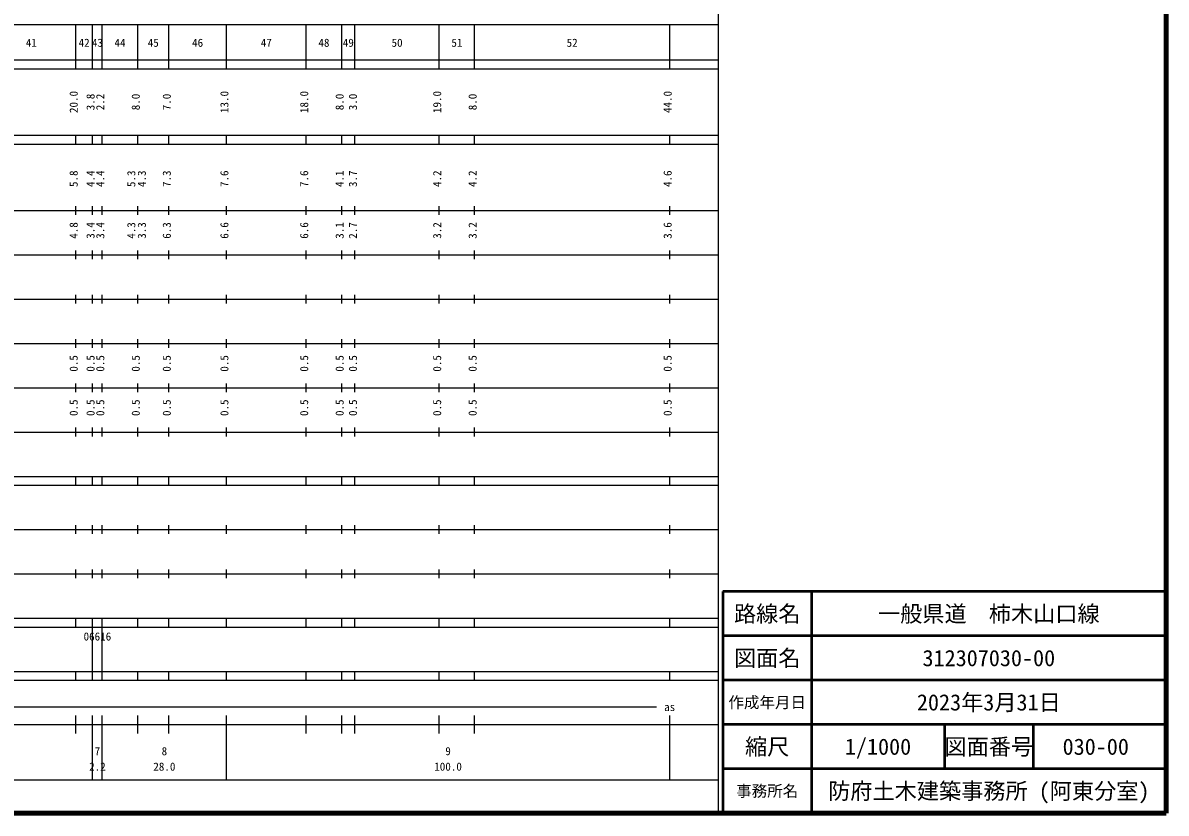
# Model space of a CAD drawing. Units: millimetres on the paper, enlarged 1000 times. Extents: x 40000 to 680000, y 20000 to 380000.
# Drawn here: x 422078 to 680000, y 20000 to 198357 of the extents above; entities that cross this region are included whole.
import ezdxf
from ezdxf.enums import TextEntityAlignment as Align

# ---------------------------------------------------------------- set-up
doc = ezdxf.new("R2010")
doc.units = ezdxf.units.MM
doc.header["$LTSCALE"] = 1000
for name, color, linetype, lineweight in [('M-TTL', 2, 'Continuous', 140), ('M-TTL-BAND', 7, 'Continuous', 25), ('M-TTL-FRAM', 2, 'Continuous', 50), ('M-TTL-LINE', 7, 'Continuous', 50)]:
    doc.layers.add(name, color=color, linetype=linetype, lineweight=lineweight)
doc.layers.add('M-TTL-TXT', color=7, linetype='Continuous')
doc.styles.add('ＭＳ ゴシック', font='')
doc.styles.get('ＭＳ ゴシック').set_extended_font_data('MS Gothic')

msp = doc.modelspace()

# ---------------------------------------------------------------- linework, layer by layer
at = {"layer": 'M-TTL'}
for p, q in [((680000, 20000), (680000, 380000)), ((40000, 20000), (680000, 20000))]:
    msp.add_line(p, q, dxfattribs=at)
at = {"layer": 'M-TTL-BAND'}
for p, q in [((579000, 20000), (579000, 370000)), ((68000, 198000), (579000, 198000)), ((434000, 188000), (434000, 198000)), ((437800, 188000), (437800, 198000)), ((440000, 188000), (440000, 198000)), ((448000, 188000), (448000, 198000)), ((455000, 188000), (455000, 198000)), ((468000, 188000), (468000, 198000)), ((486000, 188000), (486000, 198000)), ((494000, 188000), (494000, 198000)), ((497000, 188000), (497000, 198000)), ((516000, 188000), (516000, 198000)), ((524000, 188000), (524000, 198000)), ((568000, 188000), (568000, 198000)), ((40000, 190000), (579000, 190000)), ((40000, 188000), (579000, 188000)), ((40000, 173000), (579000, 173000)), ((434000, 171000), (434000, 173000)), ((437800, 171000), (437800, 173000)), ((440000, 171000), (440000, 173000)), ((448000, 171000), (448000, 173000)), ((455000, 171000), (455000, 173000)), ((468000, 171000), (468000, 173000)), ((486000, 171000), (486000, 173000)), ((494000, 171000), (494000, 173000)), ((497000, 171000), (497000, 173000)), ((516000, 171000), (516000, 173000)), ((524000, 171000), (524000, 173000)), ((568000, 171000), (568000, 173000)), ((40000, 171000), (579000, 171000)), ((40000, 156000), (579000, 156000)), ((434000, 155000), (434000, 157000)), ((437800, 155000), (437800, 157000)), ((440000, 155000), (440000, 157000)), ((448000, 155000), (448000, 157000)), ((455000, 155000), (455000, 157000)), ((468000, 155000), (468000, 157000)), ((486000, 155000), (486000, 157000)), ((494000, 155000), (494000, 157000)), ((497000, 155000), (497000, 157000)), ((516000, 155000), (516000, 157000)), ((524000, 155000), (524000, 157000)), ((568000, 155000), (568000, 157000)), ((46000, 146000), (579000, 146000)), ((434000, 145000), (434000, 147000)), ((437800, 145000), (437800, 147000)), ((440000, 145000), (440000, 147000)), ((448000, 145000), (448000, 147000)), ((455000, 145000), (455000, 147000)), ((468000, 145000), (468000, 147000)), ((486000, 145000), (486000, 147000)), ((494000, 145000), (494000, 147000)), ((497000, 145000), (497000, 147000)), ((516000, 145000), (516000, 147000)), ((524000, 145000), (524000, 147000)), ((568000, 145000), (568000, 147000)), ((434000, 135000), (434000, 137000)), ((437800, 135000), (437800, 137000)), ((440000, 135000), (440000, 137000)), ((448000, 135000), (448000, 137000)), ((455000, 135000), (455000, 137000)), ((468000, 135000), (468000, 137000)), ((486000, 135000), (486000, 137000)), ((494000, 135000), (494000, 137000)), ((497000, 135000), (497000, 137000)), ((516000, 135000), (516000, 137000)), ((524000, 135000), (524000, 137000)), ((568000, 135000), (568000, 137000)), ((52000, 136000), (579000, 136000)), ((434000, 125000), (434000, 127000)), ((437800, 125000), (437800, 127000)), ((440000, 125000), (440000, 127000)), ((448000, 125000), (448000, 127000)), ((455000, 125000), (455000, 127000)), ((468000, 125000), (468000, 127000)), ((486000, 125000), (486000, 127000)), ((494000, 125000), (494000, 127000)), ((497000, 125000), (497000, 127000)), ((516000, 125000), (516000, 127000)), ((524000, 125000), (524000, 127000)), ((568000, 125000), (568000, 127000)), ((46000, 126000), (579000, 126000)), ((434000, 115000), (434000, 117000)), ((437800, 115000), (437800, 117000)), ((440000, 115000), (440000, 117000)), ((448000, 115000), (448000, 117000)), ((455000, 115000), (455000, 117000)), ((468000, 115000), (468000, 117000)), ((486000, 115000), (486000, 117000)), ((494000, 115000), (494000, 117000)), ((497000, 115000), (497000, 117000)), ((516000, 115000), (516000, 117000)), ((524000, 115000), (524000, 117000)), ((568000, 115000), (568000, 117000)), ((52000, 116000), (579000, 116000)), ((46000, 106000), (579000, 106000)), ((434000, 105000), (434000, 107000)), ((437800, 105000), (437800, 107000)), ((440000, 105000), (440000, 107000)), ((448000, 105000), (448000, 107000)), ((455000, 105000), (455000, 107000)), ((468000, 105000), (468000, 107000)), ((486000, 105000), (486000, 107000)), ((494000, 105000), (494000, 107000)), ((497000, 105000), (497000, 107000)), ((516000, 105000), (516000, 107000)), ((524000, 105000), (524000, 107000)), ((568000, 105000), (568000, 107000)), ((40000, 96000), (579000, 96000)), ((434000, 94000), (434000, 96000)), ((437800, 94000), (437800, 96000)), ((440000, 94000), (440000, 96000)), ((448000, 94000), (448000, 96000)), ((455000, 94000), (455000, 96000)), ((468000, 94000), (468000, 96000)), ((486000, 94000), (486000, 96000)), ((494000, 94000), (494000, 96000)), ((497000, 94000), (497000, 96000)), ((516000, 94000), (516000, 96000)), ((524000, 94000), (524000, 96000)), ((568000, 94000), (568000, 96000)), ((40000, 94000), (579000, 94000)), ((49000, 84000), (579000, 84000)), ((434000, 83000), (434000, 85000)), ((437800, 83000), (437800, 85000)), ((440000, 83000), (440000, 85000)), ((448000, 83000), (448000, 85000)), ((455000, 83000), (455000, 85000)), ((468000, 83000), (468000, 85000)), ((486000, 83000), (486000, 85000)), ((494000, 83000), (494000, 85000)), ((497000, 83000), (497000, 85000)), ((516000, 83000), (516000, 85000)), ((524000, 83000), (524000, 85000)), ((568000, 83000), (568000, 85000)), ((434000, 73000), (434000, 75000)), ((437800, 73000), (437800, 75000)), ((440000, 73000), (440000, 75000)), ((448000, 73000), (448000, 75000)), ((455000, 73000), (455000, 75000)), ((468000, 73000), (468000, 75000)), ((486000, 73000), (486000, 75000)), ((494000, 73000), (494000, 75000)), ((497000, 73000), (497000, 75000)), ((516000, 73000), (516000, 75000)), ((524000, 73000), (524000, 75000)), ((568000, 73000), (568000, 75000)), ((40000, 74000), (579000, 74000)), ((40000, 64000), (579000, 64000)), ((40000, 62000), (579000, 62000)), ((434000, 62000), (434000, 64000)), ((437800, 62000), (437800, 64000)), ((437800, 52000), (437800, 62000)), ((440000, 62000), (440000, 64000)), ((440000, 52000), (440000, 62000)), ((448000, 62000), (448000, 64000)), ((455000, 62000), (455000, 64000)), ((468000, 62000), (468000, 64000)), ((486000, 62000), (486000, 64000)), ((494000, 62000), (494000, 64000)), ((497000, 62000), (497000, 64000)), ((516000, 62000), (516000, 64000)), ((524000, 62000), (524000, 64000)), ((568000, 62000), (568000, 64000)), ((40000, 52000), (579000, 52000)), ((434000, 50000), (434000, 52000)), ((437800, 50000), (437800, 52000)), ((440000, 50000), (440000, 52000)), ((448000, 50000), (448000, 52000)), ((455000, 50000), (455000, 52000)), ((468000, 50000), (468000, 52000)), ((486000, 50000), (486000, 52000)), ((494000, 50000), (494000, 52000)), ((497000, 50000), (497000, 52000)), ((516000, 50000), (516000, 52000)), ((524000, 50000), (524000, 52000)), ((568000, 50000), (568000, 52000)), ((40000, 50000), (579000, 50000)), ((71000, 44000), (565000, 44000)), ((434000, 38000), (434000, 42000)), ((437800, 27500), (437800, 42000)), ((440000, 27500), (440000, 42000)), ((448000, 38000), (448000, 42000)), ((455000, 38000), (455000, 42000)), ((468000, 27500), (468000, 42000)), ((486000, 38000), (486000, 42000)), ((494000, 38000), (494000, 42000)), ((497000, 38000), (497000, 42000)), ((516000, 38000), (516000, 42000)), ((524000, 38000), (524000, 42000)), ((568000, 27500), (568000, 42000)), ((40000, 40000), (579000, 40000)), ((68000, 27500), (579000, 27500))]:
    msp.add_line(p, q, dxfattribs=at)
at = {"layer": 'M-TTL-FRAM'}
for p, q in [((680000, 70000), (580000, 70000)), ((580000, 70000), (580000, 20000))]:
    msp.add_line(p, q, dxfattribs=at)
at = {"layer": 'M-TTL-LINE'}
for p, q in [((600000, 70000), (600000, 20000)), ((680000, 60000), (580000, 60000)), ((680000, 50000), (580000, 50000)), ((680000, 40000), (580000, 40000)), ((630000, 40000), (630000, 30000)), ((650000, 40000), (650000, 30000)), ((680000, 30000), (580000, 30000))]:
    msp.add_line(p, q, dxfattribs=at)

# ---------------------------------------------------------------- texts
at = {"layer": 'M-TTL-BAND', "style": 'ＭＳ ゴシック'}
for s, p in [('41', (424000, 192405)), ('42', (435900, 192405)), ('43', (438900, 192405)), ('44', (444000, 192405)), ('45', (451500, 192405)), ('46', (461500, 192405)), ('47', (477000, 192405)), ('48', (490000, 192405)), ('49', (495500, 192405)), ('50', (506500, 192405)), ('51', (520000, 192405)), ('52', (546000, 192405)), ('as', (568000, 42500)), ('7', (438900, 32523)), ('8', (454000, 32523)), ('9', (518000, 32523)), ('2.2', (438900, 29033)), ('28.0', (454000, 29033)), ('100.0', (518000, 29033))]:
    msp.add_text(s, height=1833, dxfattribs=at).set_placement(p, align=Align.BOTTOM_CENTER)
for s, p in [('20.0', (435000, 180500)), ('3.8', (438800, 180500)), ('2.2', (441000, 180500)), ('8.0', (449000, 180500)), ('7.0', (456000, 180500)), ('13.0', (469000, 180500)), ('18.0', (487000, 180500)), ('8.0', (495000, 180500)), ('3.0', (498000, 180500)), ('19.0', (517000, 180500)), ('8.0', (525000, 180500)), ('44.0', (569000, 180500)), ('5.8', (435000, 163174)), ('4.4', (438800, 163174)), ('4.4', (441000, 163174)), ('5.3', (448000, 163174)), ('4.3', (450370, 163174)), ('7.3', (456000, 163174)), ('7.6', (469000, 163174)), ('7.6', (487000, 163174)), ('4.1', (495000, 163174)), ('3.7', (498000, 163174)), ('4.2', (517000, 163174)), ('4.2', (525000, 163174)), ('4.6', (569000, 163174)), ('4.8', (435000, 151500)), ('3.4', (438800, 151500)), ('3.4', (441000, 151500)), ('4.3', (448000, 151500)), ('3.3', (450370, 151500)), ('6.3', (456000, 151500)), ('6.6', (469000, 151500)), ('6.6', (487000, 151500)), ('3.1', (495000, 151500)), ('2.7', (498000, 151500)), ('3.2', (517000, 151500)), ('3.2', (525000, 151500)), ('3.6', (569000, 151500)), ('0.5', (435000, 121500)), ('0.5', (438800, 121500)), ('0.5', (441000, 121500)), ('0.5', (449000, 121500)), ('0.5', (456000, 121500)), ('0.5', (469000, 121500)), ('0.5', (487000, 121500)), ('0.5', (495000, 121500)), ('0.5', (498000, 121500)), ('0.5', (517000, 121500)), ('0.5', (525000, 121500)), ('0.5', (569000, 121500)), ('0.5', (435000, 111500)), ('0.5', (438800, 111500)), ('0.5', (441000, 111500)), ('0.5', (449000, 111500)), ('0.5', (456000, 111500)), ('0.5', (469000, 111500)), ('0.5', (487000, 111500)), ('0.5', (495000, 111500)), ('0.5', (498000, 111500)), ('0.5', (517000, 111500)), ('0.5', (525000, 111500)), ('0.5', (569000, 111500))]:
    msp.add_text(s, height=1833, rotation=90, dxfattribs=at).set_placement(p, align=Align.BOTTOM_CENTER)
msp.add_text('06616', height=1833, dxfattribs=at).set_placement((435775, 58405), align=Align.BOTTOM_LEFT)
at = {"layer": 'M-TTL-TXT', "style": 'ＭＳ ゴシック'}
for s, height, p in [('路線名', 3666, (590000, 65000)), ('路線名', 3666, (590000, 65000)), ('一般県道\u3000柿木山口線', 3666, (640000, 65000)), ('図面名', 3666, (590000, 55000)), ('図面名', 3666, (590000, 55000)), ('312307030-00', 3666, (640000, 55000)), ('作成年月日', 2566, (590000, 45000)), ('作成年月日', 2566, (590000, 45000)), ('2023年3月31日', 3666, (640000, 45000)), ('縮尺', 3666, (590000, 35000)), ('縮尺', 3666, (590000, 35000)), ('1/1000', 3666, (615000, 35000)), ('図面番号', 3666, (640000, 35000)), ('図面番号', 3666, (640000, 35000)), ('030-00', 3666, (664125, 35000)), ('事務所名', 2566, (590000, 25000)), ('事務所名', 2566, (590000, 25000)), ('防府土木建築事務所 (阿東分室)', 3666, (640000, 25000))]:
    msp.add_text(s, height=height, dxfattribs=at).set_placement(p, align=Align.MIDDLE_CENTER)

doc.saveas('drawing.dxf')
